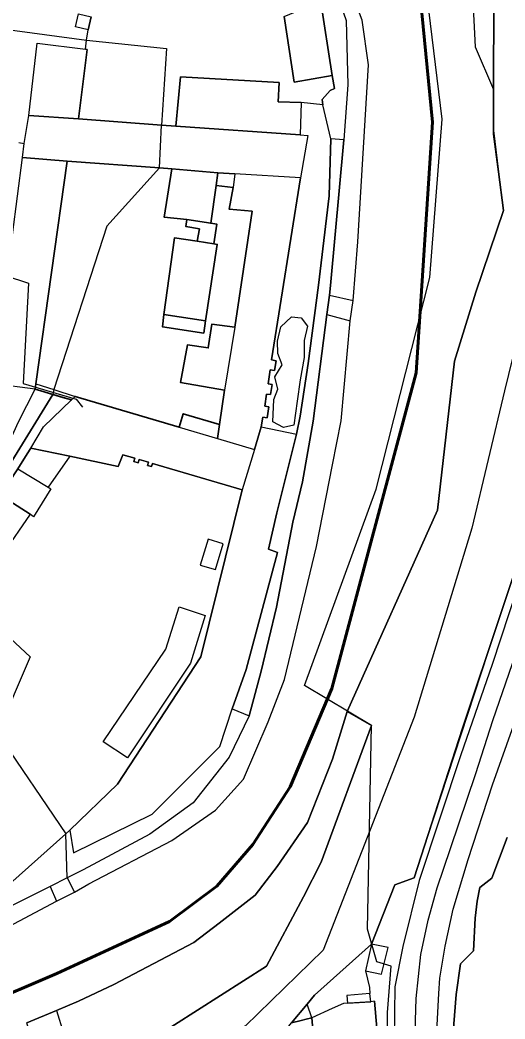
# Model space of a CAD drawing. Header units: millimetres. Extents: x 2635158 to 2636580, y 5834609 to 5836244.
# Drawn here: x 2636109.7 to 2636251, y 5835239.5 to 5835530.5 of the extents above; entities that cross this region are included whole.
import ezdxf

# ---------------------------------------------------------------- set-up
doc = ezdxf.new("R2010")
doc.units = ezdxf.units.MM
for name, color, linetype in [('IRT_OpenStreetMap_Vector geometry_amenity_parking', 44, 'Continuous'), ('IRT_OpenStreetMap_Vector geometry_barrier_city_wall', 90, 'Continuous'), ('IRT_OpenStreetMap_Vector geometry_barrier_fence', 90, 'Continuous'), ('IRT_OpenStreetMap_Vector geometry_barrier_gate', 90, 'Continuous'), ('IRT_OpenStreetMap_Vector geometry_barrier_wall', 90, 'Continuous'), ('IRT_OpenStreetMap_Vector geometry_boundary_protected_area', 100, 'Continuous'), ('IRT_OpenStreetMap_Vector geometry_building_yes', 10, 'Continuous'), ('IRT_OpenStreetMap_Vector geometry_highway_corridor', 220, 'Continuous'), ('IRT_OpenStreetMap_Vector geometry_highway_path', 220, 'Continuous'), ('IRT_OpenStreetMap_Vector geometry_highway_secondary', 220, 'Continuous'), ('IRT_OpenStreetMap_Vector geometry_highway_service', 220, 'Continuous'), ('IRT_OpenStreetMap_Vector geometry_highway_steps', 220, 'Continuous'), ('IRT_OpenStreetMap_Vector geometry_landuse_allotments', 60, 'Continuous'), ('IRT_OpenStreetMap_Vector geometry_landuse_grass', 60, 'Continuous'), ('IRT_OpenStreetMap_Vector geometry_landuse_industrial', 60, 'Continuous'), ('IRT_OpenStreetMap_Vector geometry_landuse_residential', 60, 'Continuous'), ('IRT_OpenStreetMap_Vector geometry_leisure_garden', 82, 'Continuous'), ('IRT_OpenStreetMap_Vector geometry_natural_cliff', 72, 'Continuous'), ('IRT_OpenStreetMap_Vector geometry_natural_scrub', 72, 'Continuous'), ('IRT_OpenStreetMap_Vector geometry_natural_wood', 72, 'Continuous'), ('IRT_OpenStreetMap_Vector geometry_unknown', 7, 'Continuous')]:
    doc.layers.add(name, color=color, linetype=linetype)
for name, color, linetype, lineweight in [('IRT_OpenStreetMap_Vector geometry_highway_footway', 220, 'Continuous', 30), ('IRT_OpenStreetMap_Vector geometry_highway_pedestrian', 220, 'Continuous', 35), ('IRT_OpenStreetMap_Vector geometry_waterway_river', 130, 'Continuous', 60)]:
    doc.layers.add(name, color=color, linetype=linetype, lineweight=lineweight)

msp = doc.modelspace()

# ---------------------------------------------------------------- linework, layer by layer
at = {"layer": 'IRT_OpenStreetMap_Vector geometry_amenity_parking'}
for points in [[(2636213, 5835244.66), (2636211.9, 5835244.54), (2636203.91, 5835243.98), (2636200.63, 5835242.55), (2636194.71, 5835239.82), (2636197.74, 5835204.94), (2636207.16, 5835205.74), (2636216.69, 5835206.48), (2636214.65, 5835225.57), (2636213, 5835244.66)], [(2636198.24, 5835203.16), (2636195.38, 5835202.46), (2636192.11, 5835201.56), (2636181.44, 5835230.64), (2636183.12, 5835231.82), (2636184.09, 5835232.51), (2636188.75, 5835238.43), (2636191.64, 5835239.11), (2636193.06, 5835239.44), (2636194.71, 5835239.82), (2636197.74, 5835204.94), (2636198.24, 5835203.16)]]:
    msp.add_lwpolyline(points, dxfattribs=at)
at = {"layer": 'IRT_OpenStreetMap_Vector geometry_barrier_city_wall'}
msp.add_lwpolyline([(2636012.2, 5835249.14), (2636018.72, 5835249.21), (2636019.19, 5835247.31), (2636022.45, 5835247.43), (2636022.43, 5835249.55), (2636029.98, 5835250.62), (2636030.78, 5835248.18), (2636033.58, 5835248.61), (2636033.02, 5835251.25), (2636046.48, 5835255.42), (2636047.44, 5835253.53), (2636049.91, 5835254.03), (2636049.26, 5835255.97), (2636063.94, 5835260.35), (2636077.13, 5835265.32), (2636097.43, 5835272.55), (2636103.95, 5835276.41), (2636107.14, 5835278.4), (2636106.72, 5835278.9), (2636122.97, 5835293.47), (2636124.18, 5835294.49), (2636138.04, 5835307.87), (2636162.34, 5835344.96), (2636174.44, 5835393.68)], dxfattribs=at)
at = {"layer": 'IRT_OpenStreetMap_Vector geometry_barrier_fence'}
for points in [[(2636129.23, 5835521.96), (2636128.72, 5835522.03), (2636129.07, 5835524.64), (2636129.48, 5835527.6)], [(2636224.56, 5835280.6), (2636249.97, 5835358.22), (2636265, 5835403.13), (2636278.12, 5835442.3), (2636288.82, 5835476.06), (2636292.37, 5835493.64), (2636294.52, 5835504.57), (2636295.93, 5835518.64), (2636295.76, 5835521.49), (2636294.22, 5835525.77)], [(2636204.97, 5835329.06), (2636212.12, 5835324.95), (2636197.43, 5835285.18), (2636192.25, 5835275.12), (2636181.5, 5835254.87), (2636147.95, 5835233.53), (2636120.83, 5835215.01), (2636120.3, 5835214.61), (2636119.82, 5835215.11), (2636118.42, 5835215.78), (2636117.02, 5835216.44), (2636116.16, 5835223.22), (2636114.69, 5835228.21), (2636111.67, 5835238.41), (2636120.28, 5835241.98), (2636126.75, 5835244.65), (2636136.97, 5835249.52), (2636160.36, 5835261.83), (2636167.68, 5835267.45), (2636178.21, 5835275.55), (2636184.57, 5835283.9), (2636193.47, 5835296.74), (2636200.72, 5835315.22), (2636204.97, 5835329.06)]]:
    msp.add_lwpolyline(points, dxfattribs=at)
at = {"layer": 'IRT_OpenStreetMap_Vector geometry_barrier_gate'}
msp.add_lwpolyline([(2636109.33, 5835494.87), (2636110.84, 5835494.49)], dxfattribs=at)
at = {"layer": 'IRT_OpenStreetMap_Vector geometry_barrier_wall'}
for points in [[(2636200.66, 5835514.3), (2636201.3, 5835510.56), (2636200.01, 5835509.97), (2636197.73, 5835507.37), (2636197.93, 5835505.82), (2636191.63, 5835506.45)], [(2636100.12, 5835396), (2636100.02, 5835397.5), (2636106.08, 5835406.61), (2636109.25, 5835413.43), (2636114.1, 5835422.95)], [(2636124.71, 5835419.86), (2636122.19, 5835420.59), (2636119.2, 5835421.38), (2636115.74, 5835422.47), (2636114.1, 5835422.95)], [(2636179.93, 5835412.04), (2636190.25, 5835409.82)], [(2636124.18, 5835294.49), (2636125.28, 5835287.87), (2636148.16, 5835299.13), (2636167.87, 5835318.92), (2636171.49, 5835329.86), (2636175.53, 5835341.32), (2636184.65, 5835375.37), (2636182.04, 5835376.39), (2636184.53, 5835386.9), (2636185.39, 5835390.46), (2636190.25, 5835409.82)], [(2636112.78, 5835405.79), (2636111.74, 5835404.11), (2636109.03, 5835399.73), (2636103.98, 5835392.07), (2636097.92, 5835382.48), (2636094.82, 5835377.59), (2636086.54, 5835369.28), (2636073.24, 5835355.65), (2636069.1, 5835352.59), (2636053.25, 5835341.74), (2636043.9, 5835336.4), (2636039.39, 5835333.66)], [(2636124.21, 5835403.41), (2636117.86, 5835394.41)], [(2636224.56, 5835280.6), (2636218.84, 5835278.62), (2636212.1, 5835261.29)], [(2636213, 5835244.66), (2636211.9, 5835244.54), (2636203.91, 5835243.98), (2636200.63, 5835242.55), (2636194.71, 5835239.82)], [(2636213, 5835244.66), (2636214.65, 5835225.57), (2636216.67, 5835206.63)], [(2636197.74, 5835204.94), (2636194.71, 5835239.82), (2636193.06, 5835239.44), (2636191.64, 5835239.11), (2636188.75, 5835238.43)]]:
    msp.add_lwpolyline(points, dxfattribs=at)
at = {"layer": 'IRT_OpenStreetMap_Vector geometry_boundary_protected_area'}
msp.add_lwpolyline([(2636216.61, 5835232.4), (2636216.72, 5835241.42), (2636217.86, 5835254.94), (2636213.64, 5835256.2), (2636210.93, 5835265.69), (2636212.12, 5835324.95), (2636192.52, 5835336.67), (2636213.48, 5835393.82), (2636229.11, 5835455.47), (2636232.72, 5835501.65), (2636228.79, 5835533.43), (2636225.81, 5835556.11), (2636219.54, 5835580.05), (2636202.17, 5835604.04), (2636164.11, 5835624.11), (2636133.33, 5835631.31), (2636080.8, 5835614.72), (2636063.49, 5835614.88), (2635999.17, 5835615.93), (2635959.91, 5835626.28), (2635934.22, 5835640.41), (2635913.32, 5835662.2), (2635890.08, 5835692.19), (2635878.51, 5835718.77)], dxfattribs=at)
at = {"layer": 'IRT_OpenStreetMap_Vector geometry_building_yes'}
for points in [[(2636200.66, 5835514.3), (2636189.55, 5835512.41), (2636186.62, 5835531.57), (2636189.92, 5835532.93), (2636197.25, 5835536.3), (2636200.66, 5835514.3)], [(2636130.36, 5835531.44), (2636129.48, 5835527.6), (2636125.87, 5835528.47), (2636126.72, 5835532.3), (2636130.36, 5835531.44)], [(2636129.23, 5835521.96), (2636126.74, 5835501.75), (2636112.27, 5835502.69), (2636114.67, 5835523.75), (2636128.72, 5835522.03), (2636129.23, 5835521.96)], [(2636185.21, 5835512.35), (2636184.86, 5835506.65), (2636191.63, 5835506.45), (2636191.3, 5835497.08), (2636155.04, 5835499.55), (2636156.4, 5835514), (2636185.21, 5835512.35)], [(2636193.5, 5835496.86), (2636191.44, 5835484.5), (2636172.31, 5835485.66), (2636167.29, 5835485.96), (2636153.9, 5835487.2), (2636150.3, 5835487.47), (2636123.44, 5835489.42), (2636110.41, 5835490.48), (2636110.84, 5835494.49), (2636112.27, 5835502.69), (2636126.74, 5835501.75), (2636150.92, 5835499.87), (2636155.04, 5835499.55), (2636191.3, 5835497.08), (2636193.5, 5835496.86)], [(2636123.44, 5835489.42), (2636114.32, 5835424.51), (2636114.1, 5835422.95), (2636102, 5835424.51), (2636102.77, 5835431.66), (2636103.64, 5835436.52), (2636105.42, 5835450.77), (2636105.77, 5835453.76), (2636107.51, 5835467.92), (2636110.41, 5835490.48), (2636123.44, 5835489.42)], [(2636167.29, 5835485.96), (2636166.87, 5835482.28), (2636165.23, 5835471.29), (2636158.26, 5835472.37), (2636151.64, 5835473.09), (2636153.9, 5835487.2), (2636167.29, 5835485.96)], [(2636172.31, 5835485.66), (2636171.74, 5835481.72), (2636166.87, 5835482.28), (2636167.29, 5835485.96), (2636172.31, 5835485.66)], [(2636180.46, 5835414.8), (2636181.71, 5835414.6), (2636182.16, 5835417.79), (2636180.98, 5835418.04), (2636181.51, 5835421.53), (2636182.67, 5835421.4), (2636183.15, 5835424.3), (2636181.93, 5835424.52), (2636182.54, 5835428.56), (2636183.85, 5835428.43), (2636184.27, 5835431.22), (2636182.98, 5835431.48), (2636191.44, 5835484.5), (2636172.31, 5835485.66), (2636171.74, 5835481.72), (2636170.63, 5835475.39), (2636177.28, 5835474.79), (2636172.23, 5835441.01), (2636169.23, 5835422.64), (2636167.8, 5835412.71), (2636167.2, 5835408.59), (2636177.98, 5835405.35), (2636179.93, 5835412.04), (2636180.46, 5835414.8)], [(2636167.03, 5835471.02), (2636166.16, 5835465.29), (2636161.29, 5835466.1), (2636161.95, 5835469.67), (2636157.97, 5835470.37), (2636158.26, 5835472.37), (2636165.23, 5835471.29), (2636167.03, 5835471.02)], [(2636167.12, 5835465.14), (2636163.72, 5835442.83), (2636151.62, 5835444.74), (2636154.73, 5835467.08), (2636161.29, 5835466.1), (2636166.16, 5835465.29), (2636167.12, 5835465.14)], [(2636163.72, 5835442.83), (2636163.19, 5835439.29), (2636151.2, 5835441.1), (2636151.62, 5835444.74), (2636163.72, 5835442.83)], [(2636172.23, 5835441.01), (2636169.23, 5835422.64), (2636156.43, 5835424.93), (2636158.48, 5835435.92), (2636164.5, 5835434.99), (2636165.57, 5835441.92), (2636172.23, 5835441.01)], [(2636114.32, 5835424.51), (2636119.54, 5835422.84), (2636125.69, 5835420.87), (2636124.71, 5835419.86), (2636114.1, 5835422.95), (2636114.32, 5835424.51)], [(2636174.44, 5835393.68), (2636148.27, 5835401.33), (2636147.96, 5835400.41), (2636146.81, 5835400.7), (2636147.1, 5835401.7), (2636144.4, 5835402.45), (2636144.08, 5835401.5), (2636142.84, 5835401.86), (2636143.11, 5835402.84), (2636139.65, 5835403.87), (2636138.29, 5835400.49), (2636124.21, 5835403.41), (2636112.78, 5835405.79), (2636116.53, 5835412.01), (2636124.71, 5835419.86), (2636125.69, 5835420.87), (2636156, 5835411.95), (2636167.2, 5835408.59), (2636177.98, 5835405.35), (2636174.44, 5835393.68)], [(2636167.8, 5835412.71), (2636157.22, 5835415.8), (2636156, 5835411.95), (2636167.2, 5835408.59), (2636167.8, 5835412.71)], [(2636109.03, 5835399.73), (2636117.86, 5835394.41), (2636118.61, 5835393.95), (2636113.63, 5835385.8), (2636112.59, 5835386.58), (2636103.98, 5835392.07), (2636109.03, 5835399.73)], [(2636112.59, 5835386.58), (2636104.74, 5835375.15), (2636097.92, 5835382.48), (2636103.98, 5835392.07), (2636112.59, 5835386.58)], [(2636168.86, 5835377.93), (2636164.45, 5835379.24), (2636162.2, 5835371.74), (2636166.61, 5835370.43), (2636168.86, 5835377.93)], [(2636156.01, 5835359.52), (2636163.65, 5835357.05), (2636159.39, 5835343.11), (2636140.96, 5835315.59), (2636133.94, 5835320.21), (2636152.18, 5835347.26), (2636156.01, 5835359.52)], [(2636211.61, 5835246.94), (2636204.87, 5835246.32), (2636205.09, 5835244.13), (2636211.9, 5835244.54), (2636211.61, 5835246.94)], [(2636111.67, 5835238.41), (2636120.28, 5835241.98), (2636122.32, 5835235.41), (2636118.41, 5835233.98), (2636119.74, 5835230.16), (2636114.69, 5835228.21), (2636111.67, 5835238.41)]]:
    msp.add_lwpolyline(points, dxfattribs=at)
at = {"layer": 'IRT_OpenStreetMap_Vector geometry_highway_corridor'}
msp.add_lwpolyline([(2636091.62, 5835460.55), (2636112.1, 5835453.82), (2636110.55, 5835424.62), (2636126.05, 5835420.08), (2636127.84, 5835417.68)], dxfattribs=at)
at = {"layer": 'IRT_OpenStreetMap_Vector geometry_highway_footway'}
for points in [[(2636201.19, 5835540.43), (2636204.73, 5835530.34), (2636205.16, 5835511.64), (2636204.02, 5835495.64), (2636200.18, 5835453.17), (2636199.81, 5835450.32), (2636199.09, 5835444.7), (2636195.06, 5835413.65), (2636191.97, 5835396.01), (2636189.12, 5835384.21), (2636184.41, 5835359.45), (2636179.93, 5835340.84), (2636176.43, 5835327.78), (2636170.57, 5835315.75), (2636160.08, 5835302.43), (2636147.54, 5835293.35), (2636128.02, 5835282.94), (2636123.43, 5835280.65), (2636118.41, 5835278.13), (2636103.6, 5835270.69)], [(2636298.03, 5835521.13), (2636296.48, 5835506), (2636293.07, 5835482.82), (2636286.19, 5835460.94), (2636280.47, 5835443.7), (2636272.3, 5835419.73), (2636257.14, 5835372.84), (2636247.29, 5835342.78), (2636238.1, 5835316.43), (2636225.94, 5835279.85), (2636221.25, 5835260.58), (2636218.87, 5835248.92)], [(2636123.43, 5835280.65), (2636122.97, 5835293.47)], [(2636218.87, 5835248.92), (2636218.62, 5835226.14), (2636220, 5835207.04)]]:
    msp.add_lwpolyline(points, dxfattribs=at)
at = {"layer": 'IRT_OpenStreetMap_Vector geometry_highway_path'}
msp.add_lwpolyline([(2636084.89, 5835371.07), (2636086.54, 5835369.28), (2636112.63, 5835344.99), (2636102.98, 5835322.73), (2636122.97, 5835293.47)], dxfattribs=at)
at = {"layer": 'IRT_OpenStreetMap_Vector geometry_highway_pedestrian'}
for points in [[(2636123.44, 5835489.42), (2636150.3, 5835487.47), (2636153.9, 5835487.2), (2636151.64, 5835473.09), (2636158.26, 5835472.37), (2636157.97, 5835470.37), (2636161.95, 5835469.67), (2636161.29, 5835466.1), (2636154.73, 5835467.08), (2636151.62, 5835444.74), (2636151.2, 5835441.1), (2636163.19, 5835439.29), (2636163.72, 5835442.83), (2636167.12, 5835465.14), (2636166.16, 5835465.29), (2636167.03, 5835471.02), (2636165.23, 5835471.29), (2636166.87, 5835482.28), (2636171.74, 5835481.72), (2636170.63, 5835475.39), (2636177.28, 5835474.79), (2636172.23, 5835441.01), (2636165.57, 5835441.92), (2636164.5, 5835434.99), (2636158.48, 5835435.92), (2636156.43, 5835424.93), (2636169.23, 5835422.64), (2636167.8, 5835412.71), (2636157.22, 5835415.8), (2636156, 5835411.95), (2636125.69, 5835420.87), (2636124.71, 5835419.86), (2636122.19, 5835420.59), (2636119.2, 5835421.38), (2636115.74, 5835422.47), (2636114.1, 5835422.95), (2636114.32, 5835424.51), (2636123.44, 5835489.42)], [(2635969.83, 5835312.32), (2635984.98, 5835313.74), (2636004.51, 5835319.81), (2636019.73, 5835326.65), (2636036.52, 5835336.37), (2636050.54, 5835342.7), (2636058.46, 5835347.69), (2636068.34, 5835355.01), (2636078.85, 5835365.13), (2636084.89, 5835371.07), (2636096.45, 5835384.6), (2636119.2, 5835421.38)]]:
    msp.add_lwpolyline(points, dxfattribs=at)
at = {"layer": 'IRT_OpenStreetMap_Vector geometry_highway_secondary'}
for points in [[(2636226.46, 5835258.28), (2636228.61, 5835268.27), (2636231.26, 5835277.7), (2636235.15, 5835289.18), (2636242.54, 5835310.97), (2636247.46, 5835326.46), (2636268.38, 5835387.2)], [(2636237.33, 5835185.57), (2636230.62, 5835196.41), (2636227.99, 5835207.14), (2636226.3, 5835217.7), (2636224.74, 5835232.67), (2636225.11, 5835245.43), (2636226.46, 5835258.28)]]:
    msp.add_lwpolyline(points, dxfattribs=at)
at = {"layer": 'IRT_OpenStreetMap_Vector geometry_highway_service'}
for points in [[(2636104.6, 5835527.97), (2636129.07, 5835524.64)], [(2636129.07, 5835524.64), (2636152.33, 5835522.18), (2636150.92, 5835499.87)], [(2636150.3, 5835487.47), (2636150.92, 5835499.87)], [(2636150.3, 5835487.47), (2636134.96, 5835470.47), (2636119.54, 5835422.84)], [(2636119.54, 5835422.84), (2636119.2, 5835421.38)]]:
    msp.add_lwpolyline(points, dxfattribs=at)
at = {"layer": 'IRT_OpenStreetMap_Vector geometry_highway_steps'}
for points in [[(2636199.81, 5835450.32), (2636206.71, 5835448.84)], [(2636199.09, 5835444.7), (2636205.91, 5835442.88)], [(2636118.41, 5835278.13), (2636120.31, 5835273.81)], [(2636123.43, 5835280.65), (2636125.54, 5835276.45)]]:
    msp.add_lwpolyline(points, dxfattribs=at)
at = {"layer": 'IRT_OpenStreetMap_Vector geometry_landuse_allotments'}
msp.add_lwpolyline([(2636102, 5835424.51), (2636098.67, 5835419.44), (2636094.21, 5835413), (2636099.25, 5835410.29), (2636106.08, 5835406.61), (2636109.25, 5835413.43), (2636114.1, 5835422.95), (2636102, 5835424.51)], dxfattribs=at)
at = {"layer": 'IRT_OpenStreetMap_Vector geometry_landuse_grass'}
for points in [[(2636228.31, 5835599.02), (2636230.89, 5835594.06), (2636240.22, 5835567.46), (2636240.69, 5835555.37), (2636242.27, 5835522.66), (2636247.66, 5835510.23), (2636247.81, 5835562.58), (2636233.69, 5835596.86), (2636232.21, 5835600.46), (2636228.31, 5835599.02)], [(2636187.62, 5835578.65), (2636190.92, 5835572.21), (2636195.44, 5835559.7), (2636195.96, 5835552.93), (2636201.19, 5835540.43), (2636204.73, 5835530.34), (2636205.16, 5835511.64), (2636204.02, 5835495.64), (2636200.25, 5835495.93), (2636197.93, 5835505.82), (2636197.73, 5835507.37), (2636200.01, 5835509.97), (2636201.3, 5835510.56), (2636200.66, 5835514.3), (2636197.25, 5835536.3), (2636193.48, 5835546.11), (2636180.51, 5835571.38), (2636177.56, 5835577.13), (2636183.46, 5835577.05), (2636187.62, 5835578.65)], [(2636125.28, 5835287.87), (2636148.16, 5835299.13), (2636167.87, 5835318.92), (2636171.49, 5835329.86), (2636175.53, 5835341.32), (2636184.65, 5835375.37), (2636182.04, 5835376.39), (2636184.53, 5835386.9), (2636185.39, 5835390.46), (2636190.25, 5835409.82), (2636191.33, 5835415.07), (2636193.63, 5835430.47), (2636196.6, 5835453.26), (2636199.73, 5835479.27), (2636200.25, 5835495.93), (2636197.93, 5835505.82), (2636191.63, 5835506.45), (2636191.3, 5835497.08), (2636193.5, 5835496.86), (2636191.44, 5835484.5), (2636182.98, 5835431.48), (2636184.27, 5835431.22), (2636183.85, 5835428.43), (2636182.54, 5835428.56), (2636181.93, 5835424.52), (2636183.15, 5835424.3), (2636182.67, 5835421.4), (2636181.51, 5835421.53), (2636180.98, 5835418.04), (2636182.16, 5835417.79), (2636181.71, 5835414.6), (2636180.46, 5835414.8), (2636179.93, 5835412.04), (2636177.98, 5835405.35), (2636174.44, 5835393.68), (2636162.34, 5835344.96), (2636138.04, 5835307.87), (2636124.18, 5835294.49), (2636125.28, 5835287.87)], [(2636176.43, 5835327.78), (2636179.93, 5835340.84), (2636184.41, 5835359.45), (2636189.12, 5835384.21), (2636191.97, 5835396.01), (2636195.06, 5835413.65), (2636199.09, 5835444.7), (2636199.81, 5835450.32), (2636200.18, 5835453.17), (2636204.02, 5835495.64), (2636200.25, 5835495.93), (2636199.73, 5835479.27), (2636196.6, 5835453.26), (2636193.63, 5835430.47), (2636191.33, 5835415.07), (2636190.25, 5835409.82), (2636185.39, 5835390.46), (2636184.53, 5835386.9), (2636182.04, 5835376.39), (2636184.65, 5835375.37), (2636175.53, 5835341.32), (2636171.49, 5835329.86), (2636176.43, 5835327.78)], [(2636106.72, 5835278.9), (2636122.97, 5835293.47), (2636124.18, 5835294.49), (2636125.28, 5835287.87), (2636148.16, 5835299.13), (2636167.87, 5835318.92), (2636171.49, 5835329.86), (2636176.43, 5835327.78), (2636170.57, 5835315.75), (2636160.08, 5835302.43), (2636147.54, 5835293.35), (2636128.02, 5835282.94), (2636123.43, 5835280.65), (2636118.41, 5835278.13), (2636103.6, 5835270.69)]]:
    msp.add_lwpolyline(points, dxfattribs=at)
at = {"layer": 'IRT_OpenStreetMap_Vector geometry_landuse_industrial'}
for points in [[(2636186.62, 5835531.57), (2636189.55, 5835512.41), (2636200.66, 5835514.3), (2636201.3, 5835510.56), (2636200.01, 5835509.97), (2636197.73, 5835507.37), (2636197.93, 5835505.82), (2636191.63, 5835506.45), (2636184.86, 5835506.65), (2636185.21, 5835512.35), (2636156.4, 5835514), (2636155.04, 5835499.55), (2636150.92, 5835499.87), (2636126.74, 5835501.75), (2636129.23, 5835521.96)], [(2636129.23, 5835521.96), (2636128.72, 5835522.03), (2636129.07, 5835524.64), (2636129.48, 5835527.6), (2636130.36, 5835531.44)], [(2636109.33, 5835494.87), (2636110.84, 5835494.49), (2636112.27, 5835502.69), (2636114.67, 5835523.75), (2636128.72, 5835522.03), (2636129.23, 5835521.96), (2636126.74, 5835501.75), (2636150.92, 5835499.87), (2636155.04, 5835499.55), (2636156.4, 5835514), (2636185.21, 5835512.35), (2636184.86, 5835506.65), (2636191.63, 5835506.45), (2636191.3, 5835497.08), (2636193.5, 5835496.86), (2636191.44, 5835484.5), (2636182.98, 5835431.48), (2636184.27, 5835431.22), (2636183.85, 5835428.43), (2636182.54, 5835428.56), (2636181.93, 5835424.52), (2636183.15, 5835424.3), (2636182.67, 5835421.4), (2636181.51, 5835421.53), (2636180.98, 5835418.04), (2636182.16, 5835417.79), (2636181.71, 5835414.6), (2636180.46, 5835414.8), (2636179.93, 5835412.04), (2636177.98, 5835405.35), (2636174.44, 5835393.68), (2636148.27, 5835401.33), (2636147.96, 5835400.41), (2636146.81, 5835400.7), (2636147.1, 5835401.7), (2636144.4, 5835402.45), (2636144.08, 5835401.5), (2636142.84, 5835401.86), (2636143.11, 5835402.84), (2636139.65, 5835403.87), (2636138.29, 5835400.49), (2636124.21, 5835403.41), (2636112.78, 5835405.79), (2636116.53, 5835412.01), (2636124.71, 5835419.86), (2636122.19, 5835420.59), (2636119.2, 5835421.38), (2636115.74, 5835422.47), (2636114.1, 5835422.95), (2636102, 5835424.51)]]:
    msp.add_lwpolyline(points, dxfattribs=at)
at = {"layer": 'IRT_OpenStreetMap_Vector geometry_landuse_residential'}
msp.add_lwpolyline([(2636235.75, 5835234.37), (2636236.79, 5835246.63), (2636238.07, 5835255.55), (2636241.82, 5835259.33), (2636242.26, 5835268.83), (2636242.88, 5835273.79), (2636243.66, 5835277.85), (2636247.12, 5835280.57), (2636251.58, 5835292.42)], dxfattribs=at)
at = {"layer": 'IRT_OpenStreetMap_Vector geometry_leisure_garden'}
for points in [[(2636109.25, 5835413.43), (2636114.1, 5835422.95), (2636102, 5835424.51)], [(2636109.03, 5835399.73), (2636111.74, 5835404.11), (2636112.78, 5835405.79), (2636124.21, 5835403.41), (2636138.29, 5835400.49), (2636139.65, 5835403.87), (2636143.11, 5835402.84), (2636142.84, 5835401.86), (2636144.08, 5835401.5), (2636144.4, 5835402.45), (2636147.1, 5835401.7), (2636146.81, 5835400.7), (2636147.96, 5835400.41), (2636148.27, 5835401.33), (2636174.44, 5835393.68), (2636162.34, 5835344.96), (2636138.04, 5835307.87), (2636124.18, 5835294.49), (2636122.97, 5835293.47), (2636106.72, 5835278.9)]]:
    msp.add_lwpolyline(points, dxfattribs=at)
at = {"layer": 'IRT_OpenStreetMap_Vector geometry_natural_cliff'}
for points in [[(2636267.47, 5835529.52), (2636259.98, 5835459.79), (2636250.86, 5835422.53), (2636241.33, 5835382.45), (2636224.5, 5835327.44)], [(2636224.5, 5835327.44), (2636198.02, 5835259.56), (2636175.26, 5835237.37), (2636152.22, 5835223.45), (2636131.94, 5835209.05), (2636111.42, 5835191.52), (2636109.97, 5835185.72), (2636110.63, 5835180.09)]]:
    msp.add_lwpolyline(points, dxfattribs=at)
at = {"layer": 'IRT_OpenStreetMap_Vector geometry_natural_scrub'}
for points in [[(2636185.71, 5835441.13), (2636188.77, 5835444.04), (2636191.58, 5835443.72), (2636193.46, 5835441.31), (2636192.43, 5835437.14), (2636192.47, 5835432.24), (2636191.29, 5835425.66), (2636190.45, 5835419.52), (2636189.47, 5835412.48), (2636186.41, 5835411.84), (2636183.38, 5835413.44), (2636183.62, 5835419.95), (2636184.83, 5835422.93), (2636183.92, 5835426.6), (2636186.1, 5835430.08), (2636184.81, 5835433.38), (2636184.68, 5835436.97), (2636185.71, 5835441.13)], [(2636231.11, 5835235.85), (2636231.68, 5835246.91), (2636231.97, 5835251.36), (2636233.57, 5835260.75), (2636235.87, 5835271.46), (2636240.27, 5835286.01), (2636247.33, 5835307.72), (2636257.29, 5835335.58), (2636267.14, 5835365.72), (2636277.72, 5835399.88), (2636283.26, 5835417.29)], [(2636251.58, 5835292.42), (2636247.12, 5835280.57), (2636243.66, 5835277.85), (2636242.88, 5835273.79), (2636242.26, 5835268.83), (2636241.82, 5835259.33), (2636238.07, 5835255.55), (2636236.79, 5835246.63), (2636235.75, 5835234.37)], [(2636212.1, 5835261.29), (2636210.34, 5835253.56), (2636211.49, 5835248.69), (2636211.61, 5835246.94), (2636204.87, 5835246.32), (2636205.09, 5835244.13), (2636203.91, 5835243.98), (2636200.63, 5835242.55), (2636194.71, 5835239.82), (2636193.34, 5835243.82), (2636195.48, 5835246.42), (2636212.1, 5835261.29)]]:
    msp.add_lwpolyline(points, dxfattribs=at)
at = {"layer": 'IRT_OpenStreetMap_Vector geometry_natural_wood'}
for points in [[(2636233.69, 5835596.86), (2636240.12, 5835598.95), (2636251.55, 5835603.07), (2636257.14, 5835601.59), (2636262.18, 5835597.16), (2636274.59, 5835574.14), (2636295.14, 5835526.32), (2636294.22, 5835525.77), (2636295.76, 5835521.49), (2636295.93, 5835518.64), (2636294.52, 5835504.57), (2636292.37, 5835493.64), (2636288.82, 5835476.06), (2636278.12, 5835442.3), (2636265, 5835403.13), (2636249.97, 5835358.22), (2636238.58, 5835324.22), (2636224.56, 5835280.6), (2636218.84, 5835278.62), (2636212.1, 5835261.29), (2636195.48, 5835246.42), (2636193.34, 5835243.82), (2636188.75, 5835238.43)], [(2636147.95, 5835233.53), (2636181.5, 5835254.87), (2636192.25, 5835275.12), (2636197.43, 5835285.18), (2636212.12, 5835324.95), (2636204.97, 5835329.06), (2636231.31, 5835387.71), (2636236.25, 5835431.11), (2636242.52, 5835451.22), (2636250.51, 5835475.05), (2636249.05, 5835486.32), (2636247.63, 5835497.28), (2636247.66, 5835510.23), (2636247.81, 5835562.58), (2636233.69, 5835596.86)]]:
    msp.add_lwpolyline(points, dxfattribs=at)
at = {"layer": 'IRT_OpenStreetMap_Vector geometry_unknown'}
for points in [[(2636247.81, 5835562.58), (2636247.66, 5835510.23), (2636247.63, 5835498.35), (2636247.63, 5835497.28), (2636249.05, 5835486.32), (2636250.51, 5835475.05), (2636242.52, 5835451.22), (2636236.25, 5835431.11), (2636231.31, 5835387.71), (2636204.97, 5835329.06), (2636212.12, 5835324.95), (2636197.43, 5835285.18), (2636192.25, 5835275.12), (2636181.5, 5835254.87), (2636147.95, 5835233.53)], [(2636240.69, 5835555.37), (2636242.27, 5835522.66), (2636247.66, 5835510.23), (2636247.63, 5835498.35), (2636249.05, 5835486.32), (2636250.51, 5835475.05), (2636242.52, 5835451.22), (2636236.25, 5835431.11), (2636231.31, 5835387.71), (2636204.97, 5835329.06), (2636200.72, 5835315.22), (2636193.47, 5835296.74), (2636184.57, 5835283.9), (2636178.21, 5835275.55), (2636167.68, 5835267.45), (2636160.36, 5835261.83), (2636136.97, 5835249.52), (2636126.75, 5835244.65), (2636120.28, 5835241.98), (2636111.67, 5835238.41)], [(2636034.33, 5835237.95), (2636053.38, 5835243.46), (2636070.92, 5835248.4), (2636103.16, 5835264.8), (2636120.31, 5835273.81), (2636125.54, 5835276.45), (2636129.71, 5835278.84), (2636153.86, 5835291.52), (2636166.62, 5835300.31), (2636174.79, 5835309.36), (2636181.97, 5835326.02), (2636186.69, 5835338.35), (2636196.03, 5835377.16), (2636200.68, 5835400.91), (2636203.21, 5835413.75), (2636205.91, 5835442.88), (2636206.71, 5835448.84), (2636208.14, 5835465.91), (2636211.26, 5835517.43), (2636209.35, 5835530.46), (2636204.88, 5835542.42)], [(2636188.75, 5835238.43), (2636193.34, 5835243.82), (2636195.48, 5835246.42), (2636212.1, 5835261.29), (2636218.84, 5835278.62), (2636224.56, 5835280.6), (2636238.58, 5835324.22), (2636249.97, 5835358.22), (2636265, 5835403.13)], [(2636212.1, 5835261.29), (2636210.34, 5835253.56), (2636214.97, 5835252.57), (2636216.93, 5835260.29), (2636212.1, 5835261.29)]]:
    msp.add_lwpolyline(points, dxfattribs=at)
at = {"layer": 'IRT_OpenStreetMap_Vector geometry_waterway_river'}
msp.add_lwpolyline([(2636075.83, 5835233.71), (2636120.41, 5835252.72), (2636153.19, 5835267.89), (2636167.05, 5835278.24), (2636177.49, 5835290.29), (2636188.41, 5835307.11), (2636200.56, 5835335.8), (2636225.06, 5835427.69), (2636229.84, 5835500.79), (2636226.75, 5835532.56)], dxfattribs=at)

doc.saveas('drawing.dxf')
